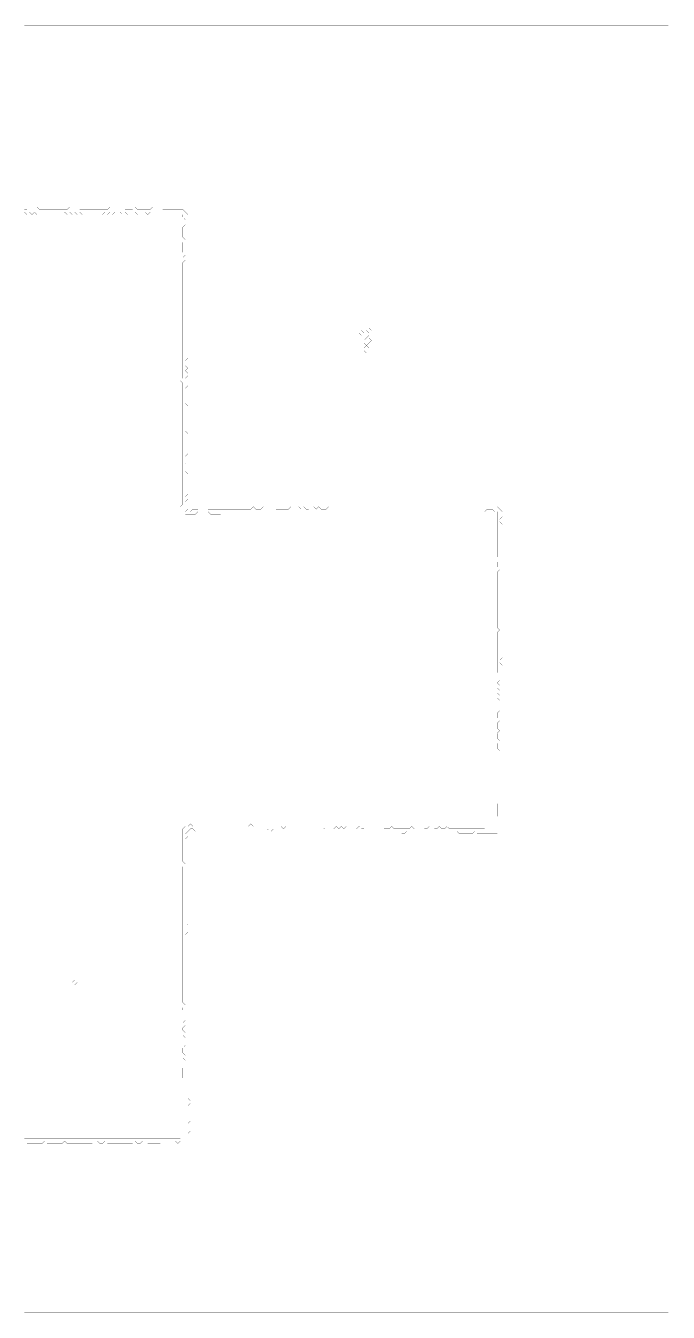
# Model space of a CAD drawing. Header units: metres. Extents: x 0 to 5066, y -5066 to 0.
# Drawn here: x 2533 to 5066, y -5066 to 0 of the extents above; entities that cross this region are included whole.
import ezdxf

# ---------------------------------------------------------------- set-up
doc = ezdxf.new("R2010")
doc.units = ezdxf.units.M
doc.layers.add('conductor', color=1, linetype='Continuous')
doc.layers.add('substrate', color=5, linetype='Continuous')

msp = doc.modelspace()

# ---------------------------------------------------------------- linework, layer by layer
at = {"layer": 'conductor', "const_width": 0.5}
msp.add_lwpolyline([(2528.1, -4382), (2538, -4382), (2547.9, -4382), (2557.8, -4382), (2567.7, -4382), (2577.7, -4382), (2587.6, -4382), (2597.5, -4382), (2607.4, -4382), (2617.3, -4382), (2627.2, -4382), (2637.1, -4382), (2647.1, -4382), (2657, -4382), (2666.9, -4382), (2676.8, -4382), (2686.7, -4382), (2696.6, -4382), (2706.5, -4382), (2716.5, -4382), (2726.4, -4382), (2736.3, -4382), (2746.2, -4382), (2756.1, -4382), (2766, -4382), (2775.9, -4382), (2785.9, -4382), (2795.8, -4382), (2805.7, -4382), (2815.6, -4382), (2825.5, -4382), (2835.4, -4382), (2845.3, -4382), (2855.2, -4382), (2865.2, -4382), (2875.1, -4382), (2885, -4382), (2894.9, -4382), (2904.8, -4382), (2914.7, -4382), (2924.6, -4382), (2934.6, -4382), (2944.5, -4382), (2954.4, -4382), (2964.3, -4382), (2974.2, -4382), (2984.1, -4382), (2994, -4382), (3004, -4382), (3013.9, -4382), (3023.8, -4382), (3033.7, -4382), (3043.6, -4382), (3053.5, -4382), (3063.4, -4382), (3073.4, -4382), (3083.3, -4382), (3093.2, -4382), (3103.1, -4382), (3113, -4382), (3122.9, -4382), (3132.8, -4382), (3142.8, -4382), (3152.7, -4372.1), (3162.6, -4362.2), (3162.6, -4352.3), (3162.6, -4342.4), (3162.6, -4332.4), (3162.6, -4322.5), (3162.6, -4312.6), (3162.6, -4302.7), (3162.6, -4292.8), (3162.6, -4282.9), (3162.6, -4273), (3162.6, -4263), (3162.6, -4253.1), (3162.6, -4243.2), (3162.6, -4233.3), (3162.6, -4223.4), (3162.6, -4213.5), (3162.6, -4203.6), (3162.6, -4193.6), (3162.6, -4183.7), (3162.6, -4173.8), (3162.6, -4163.9), (3162.6, -4154), (3152.7, -4144.1), (3152.7, -4134.2), (3152.7, -4124.2), (3152.7, -4114.3), (3152.7, -4104.4), (3162.6, -4094.5), (3162.6, -4084.6), (3162.6, -4074.7), (3152.7, -4064.8), (3162.6, -4054.9), (3152.7, -4044.9), (3152.7, -4035), (3152.7, -4025.1), (3162.6, -4015.2), (3162.6, -4005.3), (3162.6, -3995.4), (3162.6, -3985.5), (3152.7, -3975.5), (3162.6, -3965.6), (3152.7, -3955.7), (3152.7, -3945.8), (3162.6, -3935.9), (3152.7, -3926), (3162.6, -3916.1), (3152.7, -3906.1), (3162.6, -3896.2), (3162.6, -3886.3), (3152.7, -3876.4), (3152.7, -3866.5), (3162.6, -3856.6), (3152.7, -3846.7), (3152.7, -3836.7), (3152.7, -3826.8), (3152.7, -3816.9), (3152.7, -3807), (3152.7, -3797.1), (3152.7, -3787.2), (3152.7, -3777.3), (3152.7, -3767.3), (3152.7, -3757.4), (3152.7, -3747.5), (3152.7, -3737.6), (3152.7, -3727.7), (3152.7, -3717.8), (3152.7, -3707.9), (3152.7, -3697.9), (3152.7, -3688), (3152.7, -3678.1), (3152.7, -3668.2), (3152.7, -3658.3), (3152.7, -3648.4), (3152.7, -3638.5), (3152.7, -3628.5), (3152.7, -3618.6), (3152.7, -3608.7), (3152.7, -3598.8), (3152.7, -3588.9), (3152.7, -3579), (3152.7, -3569.1), (3152.7, -3559.1), (3152.7, -3549.2), (3152.7, -3539.3), (3152.7, -3529.4), (3152.7, -3519.5), (3152.7, -3509.6), (3152.7, -3499.7), (3152.7, -3489.8), (3152.7, -3479.8), (3152.7, -3469.9), (3152.7, -3460), (3152.7, -3450.1), (3152.7, -3440.2), (3152.7, -3430.3), (3152.7, -3420.4), (3152.7, -3410.4), (3152.7, -3400.5), (3152.7, -3390.6), (3152.7, -3380.7), (3152.7, -3370.8), (3152.7, -3360.9), (3152.7, -3351), (3152.7, -3341), (3152.7, -3331.1), (3152.7, -3321.2), (3152.7, -3311.3), (3162.6, -3301.4), (3152.7, -3291.5), (3152.7, -3281.6), (3152.7, -3271.6), (3152.7, -3261.7), (3152.7, -3251.8), (3152.7, -3241.9), (3152.7, -3232), (3152.7, -3222.1), (3152.7, -3212.2), (3152.7, -3202.2), (3152.7, -3192.3), (3152.7, -3182.4), (3152.7, -3172.5), (3152.7, -3162.6), (3162.6, -3152.7), (3172.5, -3152.7), (3182.4, -3142.8), (3192.3, -3152.7), (3202.2, -3152.7), (3212.2, -3152.7), (3222.1, -3152.7), (3232, -3152.7), (3241.9, -3152.7), (3251.8, -3152.7), (3261.7, -3152.7), (3271.6, -3152.7), (3281.6, -3152.7), (3291.5, -3152.7), (3301.4, -3152.7), (3311.3, -3152.7), (3321.2, -3152.7), (3331.1, -3152.7), (3341, -3152.7), (3351, -3152.7), (3360.9, -3152.7), (3370.8, -3152.7), (3380.7, -3152.7), (3390.6, -3152.7), (3400.5, -3152.7), (3410.4, -3152.7), (3420.4, -3142.8), (3430.3, -3152.7), (3440.2, -3152.7), (3450.1, -3152.7), (3460, -3152.7), (3469.9, -3152.7), (3479.8, -3152.7), (3489.8, -3142.8), (3499.7, -3152.7), (3509.6, -3152.7), (3519.5, -3152.7), (3529.4, -3152.7), (3539.3, -3152.7), (3549.2, -3162.6), (3559.1, -3152.7), (3569.1, -3152.7), (3579, -3152.7), (3588.9, -3152.7), (3598.8, -3152.7), (3608.7, -3152.7), (3618.6, -3152.7), (3628.5, -3152.7), (3638.5, -3152.7), (3648.4, -3152.7), (3658.3, -3152.7), (3668.2, -3152.7), (3678.1, -3152.7), (3688, -3152.7), (3697.9, -3152.7), (3707.9, -3162.6), (3717.8, -3152.7), (3727.7, -3152.7), (3737.6, -3152.7), (3747.5, -3162.6), (3757.4, -3152.7), (3767.3, -3162.6), (3777.3, -3152.7), (3787.2, -3162.6), (3797.1, -3152.7), (3807, -3152.7), (3816.9, -3152.7), (3826.8, -3152.7), (3836.7, -3162.6), (3846.7, -3152.7), (3856.6, -3162.6), (3866.5, -3162.6), (3876.4, -3152.7), (3886.3, -3162.6), (3896.2, -3152.7), (3906.1, -3162.6), (3916.1, -3152.7), (3926, -3162.6), (3935.9, -3152.7), (3945.8, -3162.6), (3955.7, -3162.6), (3965.6, -3162.6), (3975.5, -3152.7), (3985.5, -3162.6), (3995.4, -3162.6), (4005.3, -3162.6), (4015.2, -3162.6), (4025.1, -3162.6), (4035, -3162.6), (4044.9, -3162.6), (4054.9, -3152.7), (4064.8, -3162.6), (4074.7, -3152.7), (4084.6, -3152.7), (4094.5, -3152.7), (4104.4, -3162.6), (4114.3, -3162.6), (4124.2, -3152.7), (4134.2, -3152.7), (4144.1, -3162.6), (4154, -3162.6), (4163.9, -3152.7), (4173.8, -3162.6), (4183.7, -3162.6), (4193.6, -3152.7), (4203.6, -3162.6), (4213.5, -3162.6), (4223.4, -3162.6), (4233.3, -3162.6), (4243.2, -3162.6), (4253.1, -3162.6), (4263, -3162.6), (4273, -3162.6), (4282.9, -3162.6), (4292.8, -3162.6), (4302.7, -3162.6), (4312.6, -3162.6), (4322.5, -3162.6), (4332.4, -3162.6), (4342.4, -3162.6), (4352.3, -3172.5), (4362.2, -3162.6), (4372.1, -3172.5), (4382, -3162.6), (4382, -3152.7), (4382, -3142.8), (4382, -3132.8), (4382, -3122.9), (4391.9, -3113), (4391.9, -3103.1), (4391.9, -3093.2), (4391.9, -3083.3), (4391.9, -3073.4), (4391.9, -3063.4), (4401.8, -3053.5), (4401.8, -3043.6), (4401.8, -3033.7), (4401.8, -3023.8), (4401.8, -3013.9), (4401.8, -3004), (4401.8, -2994), (4401.8, -2984.1), (4401.8, -2974.2), (4401.8, -2964.3), (4401.8, -2954.4), (4401.8, -2944.5), (4401.8, -2934.6), (4401.8, -2924.6), (4401.8, -2914.7), (4401.8, -2904.8), (4401.8, -2894.9), (4401.8, -2885), (4401.8, -2875.1), (4401.8, -2865.2), (4401.8, -2855.2), (4391.9, -2845.3), (4391.9, -2835.4), (4391.9, -2825.5), (4401.8, -2815.6), (4391.9, -2805.7), (4391.9, -2795.8), (4391.9, -2785.9), (4401.8, -2775.9), (4391.9, -2766), (4391.9, -2756.1), (4391.9, -2746.2), (4401.8, -2736.3), (4391.9, -2726.4), (4391.9, -2716.5), (4391.9, -2706.5), (4401.8, -2696.6), (4391.9, -2686.7), (4401.8, -2676.8), (4391.9, -2666.9), (4401.8, -2657), (4391.9, -2647.1), (4401.8, -2637.1), (4391.9, -2627.2), (4401.8, -2617.3), (4391.9, -2607.4), (4401.8, -2597.5), (4391.9, -2587.6), (4401.8, -2577.7), (4401.8, -2567.7), (4401.8, -2557.8), (4391.9, -2547.9), (4391.9, -2538), (4391.9, -2528.1), (4391.9, -2518.2), (4391.9, -2508.3), (4391.9, -2498.3), (4391.9, -2488.4), (4391.9, -2478.5), (4391.9, -2468.6), (4391.9, -2458.7), (4391.9, -2448.8), (4391.9, -2438.9), (4391.9, -2428.9), (4391.9, -2419), (4391.9, -2409.1), (4391.9, -2399.2), (4391.9, -2389.3), (4401.8, -2379.4), (4391.9, -2369.5), (4391.9, -2359.5), (4391.9, -2349.6), (4391.9, -2339.7), (4391.9, -2329.8), (4391.9, -2319.9), (4391.9, -2310), (4391.9, -2300.1), (4391.9, -2290.1), (4391.9, -2280.2), (4391.9, -2270.3), (4391.9, -2260.4), (4391.9, -2250.5), (4391.9, -2240.6), (4391.9, -2230.7), (4391.9, -2220.8), (4391.9, -2210.8), (4391.9, -2200.9), (4391.9, -2191), (4391.9, -2181.1), (4391.9, -2171.2), (4391.9, -2161.3), (4391.9, -2151.4), (4401.8, -2141.4), (4391.9, -2131.5), (4391.9, -2121.6), (4391.9, -2111.7), (4401.8, -2101.8), (4391.9, -2091.9), (4391.9, -2082), (4391.9, -2072), (4391.9, -2062.1), (4391.9, -2052.2), (4391.9, -2042.3), (4391.9, -2032.4), (4391.9, -2022.5), (4391.9, -2012.6), (4391.9, -2002.6), (4391.9, -1992.7), (4391.9, -1982.8), (4391.9, -1972.9), (4391.9, -1963), (4391.9, -1953.1), (4391.9, -1943.2), (4391.9, -1933.2), (4391.9, -1923.3), (4391.9, -1913.4), (4382, -1913.4), (4372.1, -1903.5), (4362.2, -1903.5), (4352.3, -1903.5), (4342.4, -1913.4), (4332.4, -1913.4), (4322.5, -1913.4), (4312.6, -1913.4), (4302.7, -1913.4), (4292.8, -1913.4), (4282.9, -1913.4), (4273, -1913.4), (4263, -1913.4), (4253.1, -1913.4), (4243.2, -1913.4), (4233.3, -1913.4), (4223.4, -1913.4), (4213.5, -1913.4), (4203.6, -1913.4), (4193.6, -1913.4), (4183.7, -1913.4), (4173.8, -1913.4), (4163.9, -1913.4), (4154, -1913.4), (4144.1, -1913.4), (4134.2, -1913.4), (4124.2, -1913.4), (4114.3, -1913.4), (4104.4, -1913.4), (4094.5, -1913.4), (4084.6, -1913.4), (4074.7, -1913.4), (4064.8, -1913.4), (4054.9, -1913.4), (4044.9, -1913.4), (4035, -1913.4), (4025.1, -1913.4), (4015.2, -1913.4), (4005.3, -1913.4), (3995.4, -1913.4), (3985.5, -1913.4), (3975.5, -1913.4), (3965.6, -1913.4), (3955.7, -1913.4), (3945.8, -1913.4), (3935.9, -1913.4), (3926, -1913.4), (3916.1, -1913.4), (3906.1, -1913.4), (3896.2, -1913.4), (3886.3, -1913.4), (3876.4, -1913.4), (3866.5, -1913.4), (3856.6, -1913.4), (3846.7, -1913.4), (3836.7, -1913.4), (3826.8, -1913.4), (3816.9, -1913.4), (3807, -1913.4), (3797.1, -1913.4), (3787.2, -1913.4), (3777.3, -1913.4), (3767.3, -1913.4), (3757.4, -1913.4), (3747.5, -1913.4), (3737.6, -1913.4), (3727.7, -1913.4), (3717.8, -1913.4), (3707.9, -1913.4), (3697.9, -1913.4), (3688, -1913.4), (3678.1, -1913.4), (3668.2, -1913.4), (3658.3, -1913.4), (3648.4, -1913.4), (3638.5, -1913.4), (3628.5, -1913.4), (3618.6, -1913.4), (3608.7, -1913.4), (3598.8, -1913.4), (3588.9, -1913.4), (3579, -1913.4), (3569.1, -1913.4), (3559.1, -1913.4), (3549.2, -1913.4), (3539.3, -1913.4), (3529.4, -1913.4), (3519.5, -1913.4), (3509.6, -1913.4), (3499.7, -1913.4), (3489.8, -1913.4), (3479.8, -1913.4), (3469.9, -1913.4), (3460, -1913.4), (3450.1, -1913.4), (3440.2, -1913.4), (3430.3, -1913.4), (3420.4, -1913.4), (3410.4, -1913.4), (3400.5, -1913.4), (3390.6, -1913.4), (3380.7, -1923.3), (3370.8, -1913.4), (3360.9, -1923.3), (3351, -1913.4), (3341, -1923.3), (3331.1, -1913.4), (3321.2, -1923.3), (3311.3, -1913.4), (3301.4, -1923.3), (3291.5, -1923.3), (3281.6, -1923.3), (3271.6, -1923.3), (3261.7, -1923.3), (3251.8, -1913.4), (3241.9, -1913.4), (3232, -1913.4), (3222.1, -1913.4), (3212.2, -1913.4), (3202.2, -1923.3), (3192.3, -1923.3), (3182.4, -1923.3), (3172.5, -1923.3), (3162.6, -1923.3), (3152.7, -1913.4), (3142.8, -1903.5), (3142.8, -1893.6), (3152.7, -1883.7), (3152.7, -1873.8), (3152.7, -1863.8), (3152.7, -1853.9), (3152.7, -1844), (3152.7, -1834.1), (3152.7, -1824.2), (3152.7, -1814.3), (3152.7, -1804.4), (3152.7, -1794.4), (3152.7, -1784.5), (3152.7, -1774.6), (3152.7, -1764.7), (3152.7, -1754.8), (3152.7, -1744.9), (3152.7, -1735), (3152.7, -1725), (3152.7, -1715.1), (3152.7, -1705.2), (3152.7, -1695.3), (3152.7, -1685.4), (3152.7, -1675.5), (3152.7, -1665.6), (3152.7, -1655.6), (3152.7, -1645.7), (3152.7, -1635.8), (3152.7, -1625.9), (3152.7, -1616), (3152.7, -1606.1), (3152.7, -1596.2), (3152.7, -1586.2), (3152.7, -1576.3), (3152.7, -1566.4), (3152.7, -1556.5), (3152.7, -1546.6), (3152.7, -1536.7), (3152.7, -1526.8), (3152.7, -1516.9), (3152.7, -1506.9), (3152.7, -1497), (3152.7, -1487.1), (3152.7, -1477.2), (3152.7, -1467.3), (3152.7, -1457.4), (3152.7, -1447.5), (3152.7, -1437.5), (3152.7, -1427.6), (3152.7, -1417.7), (3152.7, -1407.8), (3142.8, -1397.9), (3152.7, -1388), (3152.7, -1378.1), (3152.7, -1368.1), (3152.7, -1358.2), (3152.7, -1348.3), (3152.7, -1338.4), (3152.7, -1328.5), (3152.7, -1318.6), (3152.7, -1308.7), (3152.7, -1298.7), (3152.7, -1288.8), (3152.7, -1278.9), (3152.7, -1269), (3152.7, -1259.1), (3152.7, -1249.2), (3152.7, -1239.3), (3152.7, -1229.3), (3152.7, -1219.4), (3152.7, -1209.5), (3152.7, -1199.6), (3152.7, -1189.7), (3152.7, -1179.8), (3152.7, -1169.9), (3152.7, -1159.9), (3152.7, -1150), (3152.7, -1140.1), (3152.7, -1130.2), (3152.7, -1120.3), (3152.7, -1110.4), (3152.7, -1100.5), (3152.7, -1090.5), (3152.7, -1080.6), (3152.7, -1070.7), (3152.7, -1060.8), (3152.7, -1050.9), (3152.7, -1041), (3152.7, -1031.1), (3152.7, -1021.1), (3152.7, -1011.2), (3152.7, -1001.3), (3152.7, -991.4), (3152.7, -981.5), (3152.7, -971.6), (3152.7, -961.7), (3152.7, -951.8), (3152.7, -941.8), (3152.7, -931.9), (3162.6, -922), (3152.7, -912.1), (3162.6, -902.2), (3152.7, -892.3), (3152.7, -882.4), (3152.7, -872.4), (3152.7, -862.5), (3152.7, -852.6), (3162.6, -842.7), (3152.7, -832.8), (3152.7, -822.9), (3152.7, -813), (3152.7, -803), (3152.7, -793.1), (3162.6, -783.2), (3162.6, -773.3), (3162.6, -763.4), (3152.7, -753.5), (3152.7, -743.6), (3142.8, -743.6), (3132.8, -743.6), (3122.9, -743.6), (3113, -743.6), (3103.1, -743.6), (3093.2, -743.6), (3083.3, -733.6), (3073.4, -733.6), (3063.4, -733.6), (3053.5, -733.6), (3043.6, -733.6), (3033.7, -733.6), (3023.8, -733.6), (3013.9, -743.6), (3004, -733.6), (2994, -743.6), (2984.1, -743.6), (2974.2, -743.6), (2964.3, -733.6), (2954.4, -743.6), (2944.5, -743.6), (2934.6, -743.6), (2924.6, -733.6), (2914.7, -743.6), (2904.8, -733.6), (2894.9, -733.6), (2885, -733.6), (2875.1, -743.6), (2865.2, -733.6), (2855.2, -743.6), (2845.3, -733.6), (2835.4, -743.6), (2825.5, -743.6), (2815.6, -743.6), (2805.7, -743.6), (2795.8, -743.6), (2785.9, -743.6), (2775.9, -743.6), (2766, -743.6), (2756.1, -743.6), (2746.2, -733.6), (2736.3, -743.6), (2726.4, -733.6), (2716.5, -743.6), (2706.5, -733.6), (2696.6, -743.6), (2686.7, -733.6), (2676.8, -743.6), (2666.9, -743.6), (2657, -743.6), (2647.1, -743.6), (2637.1, -743.6), (2627.2, -743.6), (2617.3, -743.6), (2607.4, -743.6), (2597.5, -743.6), (2587.6, -743.6), (2577.7, -743.6), (2567.7, -733.6), (2557.8, -743.6), (2547.9, -733.6), (2538, -743.6), (2528.1, -733.6)], dxfattribs=at)
for points in [[(2716.5, -3767.3), (2726.4, -3757.4), (2736.3, -3767.3), (2726.4, -3777.3)], [(2756.1, -4005.3), (2766, -3995.4), (2775.9, -3995.4), (2785.9, -3995.4), (2795.8, -4005.3), (2785.9, -4015.2), (2775.9, -4015.2), (2766, -4015.2)]]:
    msp.add_lwpolyline(points, close=True, dxfattribs=at)
at = {"layer": 'substrate', "const_width": 0.5}
for points in [[(2528.1, -5066.1), (2538, -5066.1), (2547.9, -5066.1), (2557.8, -5066.1), (2567.7, -5066.1), (2577.7, -5066.1), (2587.6, -5066.1), (2597.5, -5066.1), (2607.4, -5066.1), (2617.3, -5066.1), (2627.2, -5066.1), (2637.1, -5066.1), (2647.1, -5066.1), (2657, -5066.1), (2666.9, -5066.1), (2676.8, -5066.1), (2686.7, -5066.1), (2696.6, -5066.1), (2706.5, -5066.1), (2716.5, -5066.1), (2726.4, -5066.1), (2736.3, -5066.1), (2746.2, -5066.1), (2756.1, -5066.1), (2766, -5066.1), (2775.9, -5066.1), (2785.9, -5066.1), (2795.8, -5066.1), (2805.7, -5066.1), (2815.6, -5066.1), (2825.5, -5066.1), (2835.4, -5066.1), (2845.3, -5066.1), (2855.2, -5066.1), (2865.2, -5066.1), (2875.1, -5066.1), (2885, -5066.1), (2894.9, -5066.1), (2904.8, -5066.1), (2914.7, -5066.1), (2924.6, -5066.1), (2934.6, -5066.1), (2944.5, -5066.1), (2954.4, -5066.1), (2964.3, -5066.1), (2974.2, -5066.1), (2984.1, -5066.1), (2994, -5066.1), (3004, -5066.1), (3013.9, -5066.1), (3023.8, -5066.1), (3033.7, -5066.1), (3043.6, -5066.1), (3053.5, -5066.1), (3063.4, -5066.1), (3073.4, -5066.1), (3083.3, -5066.1), (3093.2, -5066.1), (3103.1, -5066.1), (3113, -5066.1), (3122.9, -5066.1), (3132.8, -5066.1), (3142.8, -5066.1), (3152.7, -5066.1), (3162.6, -5066.1), (3172.5, -5066.1), (3182.4, -5066.1), (3192.3, -5066.1), (3202.2, -5066.1), (3212.2, -5066.1), (3222.1, -5066.1), (3232, -5066.1), (3241.9, -5066.1), (3251.8, -5066.1), (3261.7, -5066.1), (3271.6, -5066.1), (3281.6, -5066.1), (3291.5, -5066.1), (3301.4, -5066.1), (3311.3, -5066.1), (3321.2, -5066.1), (3331.1, -5066.1), (3341, -5066.1), (3351, -5066.1), (3360.9, -5066.1), (3370.8, -5066.1), (3380.7, -5066.1), (3390.6, -5066.1), (3400.5, -5066.1), (3410.4, -5066.1), (3420.4, -5066.1), (3430.3, -5066.1), (3440.2, -5066.1), (3450.1, -5066.1), (3460, -5066.1), (3469.9, -5066.1), (3479.8, -5066.1), (3489.8, -5066.1), (3499.7, -5066.1), (3509.6, -5066.1), (3519.5, -5066.1), (3529.4, -5066.1), (3539.3, -5066.1), (3549.2, -5066.1), (3559.1, -5066.1), (3569.1, -5066.1), (3579, -5066.1), (3588.9, -5066.1), (3598.8, -5066.1), (3608.7, -5066.1), (3618.6, -5066.1), (3628.5, -5066.1), (3638.5, -5066.1), (3648.4, -5066.1), (3658.3, -5066.1), (3668.2, -5066.1), (3678.1, -5066.1), (3688, -5066.1), (3697.9, -5066.1), (3707.9, -5066.1), (3717.8, -5066.1), (3727.7, -5066.1), (3737.6, -5066.1), (3747.5, -5066.1), (3757.4, -5066.1), (3767.3, -5066.1), (3777.3, -5066.1), (3787.2, -5066.1), (3797.1, -5066.1), (3807, -5066.1), (3816.9, -5066.1), (3826.8, -5066.1), (3836.7, -5066.1), (3846.7, -5066.1), (3856.6, -5066.1), (3866.5, -5066.1), (3876.4, -5066.1), (3886.3, -5066.1), (3896.2, -5066.1), (3906.1, -5066.1), (3916.1, -5066.1), (3926, -5066.1), (3935.9, -5066.1), (3945.8, -5066.1), (3955.7, -5066.1), (3965.6, -5066.1), (3975.5, -5066.1), (3985.5, -5066.1), (3995.4, -5066.1), (4005.3, -5066.1), (4015.2, -5066.1), (4025.1, -5066.1), (4035, -5066.1), (4044.9, -5066.1), (4054.9, -5066.1), (4064.8, -5066.1), (4074.7, -5066.1), (4084.6, -5066.1), (4094.5, -5066.1), (4104.4, -5066.1), (4114.3, -5066.1), (4124.2, -5066.1), (4134.2, -5066.1), (4144.1, -5066.1), (4154, -5066.1), (4163.9, -5066.1), (4173.8, -5066.1), (4183.7, -5066.1), (4193.6, -5066.1), (4203.6, -5066.1), (4213.5, -5066.1), (4223.4, -5066.1), (4233.3, -5066.1), (4243.2, -5066.1), (4253.1, -5066.1), (4263, -5066.1), (4273, -5066.1), (4282.9, -5066.1), (4292.8, -5066.1), (4302.7, -5066.1), (4312.6, -5066.1), (4322.5, -5066.1), (4332.4, -5066.1), (4342.4, -5066.1), (4352.3, -5066.1), (4362.2, -5066.1), (4372.1, -5066.1), (4382, -5066.1), (4391.9, -5066.1), (4401.8, -5066.1), (4411.8, -5066.1), (4421.7, -5066.1), (4431.6, -5066.1), (4441.5, -5066.1), (4451.4, -5066.1), (4461.3, -5066.1), (4471.2, -5066.1), (4481.2, -5066.1), (4491.1, -5066.1), (4501, -5066.1), (4510.9, -5066.1), (4520.8, -5066.1), (4530.7, -5066.1), (4540.6, -5066.1), (4550.6, -5066.1), (4560.5, -5066.1), (4570.4, -5066.1), (4580.3, -5066.1), (4590.2, -5066.1), (4600.1, -5066.1), (4610, -5066.1), (4620, -5066.1), (4629.9, -5066.1), (4639.8, -5066.1), (4649.7, -5066.1), (4659.6, -5066.1), (4669.5, -5066.1), (4679.4, -5066.1), (4689.4, -5066.1), (4699.3, -5066.1), (4709.2, -5066.1), (4719.1, -5066.1), (4729, -5066.1), (4738.9, -5066.1), (4748.8, -5066.1), (4758.8, -5066.1), (4768.7, -5066.1), (4778.6, -5066.1), (4788.5, -5066.1), (4798.4, -5066.1), (4808.3, -5066.1), (4818.2, -5066.1), (4828.1, -5066.1), (4838.1, -5066.1), (4848, -5066.1), (4857.9, -5066.1), (4867.8, -5066.1), (4877.7, -5066.1), (4887.6, -5066.1), (4897.5, -5066.1), (4907.5, -5066.1), (4917.4, -5066.1), (4927.3, -5066.1), (4937.2, -5066.1), (4947.1, -5066.1), (4957, -5066.1), (4966.9, -5066.1), (4976.9, -5066.1), (4986.8, -5066.1), (4996.7, -5066.1), (5006.6, -5066.1), (5016.5, -5066.1), (5026.4, -5066.1), (5036.3, -5066.1), (5046.3, -5066.1), (5056.2, -5066.1), (5066.1, -5066.1), (5066.1, -5056.2), (5066.1, -5046.3), (5066.1, -5036.3), (5066.1, -5026.4), (5066.1, -5016.5), (5066.1, -5006.6), (5066.1, -4996.7), (5066.1, -4986.8), (5066.1, -4976.9), (5066.1, -4966.9), (5066.1, -4957), (5066.1, -4947.1), (5066.1, -4937.2), (5066.1, -4927.3), (5066.1, -4917.4), (5066.1, -4907.5), (5066.1, -4897.5), (5066.1, -4887.6), (5066.1, -4877.7), (5066.1, -4867.8), (5066.1, -4857.9), (5066.1, -4848), (5066.1, -4838.1), (5066.1, -4828.1), (5066.1, -4818.2), (5066.1, -4808.3), (5066.1, -4798.4), (5066.1, -4788.5), (5066.1, -4778.6), (5066.1, -4768.7), (5066.1, -4758.8), (5066.1, -4748.8), (5066.1, -4738.9), (5066.1, -4729), (5066.1, -4719.1), (5066.1, -4709.2), (5066.1, -4699.3), (5066.1, -4689.4), (5066.1, -4679.4), (5066.1, -4669.5), (5066.1, -4659.6), (5066.1, -4649.7), (5066.1, -4639.8), (5066.1, -4629.9), (5066.1, -4620), (5066.1, -4610), (5066.1, -4600.1), (5066.1, -4590.2), (5066.1, -4580.3), (5066.1, -4570.4), (5066.1, -4560.5), (5066.1, -4550.6), (5066.1, -4540.6), (5066.1, -4530.7), (5066.1, -4520.8), (5066.1, -4510.9), (5066.1, -4501), (5066.1, -4491.1), (5066.1, -4481.2), (5066.1, -4471.2), (5066.1, -4461.3), (5066.1, -4451.4), (5066.1, -4441.5), (5066.1, -4431.6), (5066.1, -4421.7), (5066.1, -4411.8), (5066.1, -4401.8), (5066.1, -4391.9), (5066.1, -4382), (5066.1, -4372.1), (5066.1, -4362.2), (5066.1, -4352.3), (5066.1, -4342.4), (5066.1, -4332.4), (5066.1, -4322.5), (5066.1, -4312.6), (5066.1, -4302.7), (5066.1, -4292.8), (5066.1, -4282.9), (5066.1, -4273), (5066.1, -4263), (5066.1, -4253.1), (5066.1, -4243.2), (5066.1, -4233.3), (5066.1, -4223.4), (5066.1, -4213.5), (5066.1, -4203.6), (5066.1, -4193.6), (5066.1, -4183.7), (5066.1, -4173.8), (5066.1, -4163.9), (5066.1, -4154), (5066.1, -4144.1), (5066.1, -4134.2), (5066.1, -4124.2), (5066.1, -4114.3), (5066.1, -4104.4), (5066.1, -4094.5), (5066.1, -4084.6), (5066.1, -4074.7), (5066.1, -4064.8), (5066.1, -4054.9), (5066.1, -4044.9), (5066.1, -4035), (5066.1, -4025.1), (5066.1, -4015.2), (5066.1, -4005.3), (5066.1, -3995.4), (5066.1, -3985.5), (5066.1, -3975.5), (5066.1, -3965.6), (5066.1, -3955.7), (5066.1, -3945.8), (5066.1, -3935.9), (5066.1, -3926), (5066.1, -3916.1), (5066.1, -3906.1), (5066.1, -3896.2), (5066.1, -3886.3), (5066.1, -3876.4), (5066.1, -3866.5), (5066.1, -3856.6), (5066.1, -3846.7), (5066.1, -3836.7), (5066.1, -3826.8), (5066.1, -3816.9), (5066.1, -3807), (5066.1, -3797.1), (5066.1, -3787.2), (5066.1, -3777.3), (5066.1, -3767.3), (5066.1, -3757.4), (5066.1, -3747.5), (5066.1, -3737.6), (5066.1, -3727.7), (5066.1, -3717.8), (5066.1, -3707.9), (5066.1, -3697.9), (5066.1, -3688), (5066.1, -3678.1), (5066.1, -3668.2), (5066.1, -3658.3), (5066.1, -3648.4), (5066.1, -3638.5), (5066.1, -3628.5), (5066.1, -3618.6), (5066.1, -3608.7), (5066.1, -3598.8), (5066.1, -3588.9), (5066.1, -3579), (5066.1, -3569.1), (5066.1, -3559.1), (5066.1, -3549.2), (5066.1, -3539.3), (5066.1, -3529.4), (5066.1, -3519.5), (5066.1, -3509.6), (5066.1, -3499.7), (5066.1, -3489.8), (5066.1, -3479.8), (5066.1, -3469.9), (5066.1, -3460), (5066.1, -3450.1), (5066.1, -3440.2), (5066.1, -3430.3), (5066.1, -3420.4), (5066.1, -3410.4), (5066.1, -3400.5), (5066.1, -3390.6), (5066.1, -3380.7), (5066.1, -3370.8), (5066.1, -3360.9), (5066.1, -3351), (5066.1, -3341), (5066.1, -3331.1), (5066.1, -3321.2), (5066.1, -3311.3), (5066.1, -3301.4), (5066.1, -3291.5), (5066.1, -3281.6), (5066.1, -3271.6), (5066.1, -3261.7), (5066.1, -3251.8), (5066.1, -3241.9), (5066.1, -3232), (5066.1, -3222.1), (5066.1, -3212.2), (5066.1, -3202.2), (5066.1, -3192.3), (5066.1, -3182.4), (5066.1, -3172.5), (5066.1, -3162.6), (5066.1, -3152.7), (5066.1, -3142.8), (5066.1, -3132.8), (5066.1, -3122.9), (5066.1, -3113), (5066.1, -3103.1), (5066.1, -3093.2), (5066.1, -3083.3), (5066.1, -3073.4), (5066.1, -3063.4), (5066.1, -3053.5), (5066.1, -3043.6), (5066.1, -3033.7), (5066.1, -3023.8), (5066.1, -3013.9), (5066.1, -3004), (5066.1, -2994), (5066.1, -2984.1), (5066.1, -2974.2), (5066.1, -2964.3), (5066.1, -2954.4), (5066.1, -2944.5), (5066.1, -2934.6), (5066.1, -2924.6), (5066.1, -2914.7), (5066.1, -2904.8), (5066.1, -2894.9), (5066.1, -2885), (5066.1, -2875.1), (5066.1, -2865.2), (5066.1, -2855.2), (5066.1, -2845.3), (5066.1, -2835.4), (5066.1, -2825.5), (5066.1, -2815.6), (5066.1, -2805.7), (5066.1, -2795.8), (5066.1, -2785.9), (5066.1, -2775.9), (5066.1, -2766), (5066.1, -2756.1), (5066.1, -2746.2), (5066.1, -2736.3), (5066.1, -2726.4), (5066.1, -2716.5), (5066.1, -2706.5), (5066.1, -2696.6), (5066.1, -2686.7), (5066.1, -2676.8), (5066.1, -2666.9), (5066.1, -2657), (5066.1, -2647.1), (5066.1, -2637.1), (5066.1, -2627.2), (5066.1, -2617.3), (5066.1, -2607.4), (5066.1, -2597.5), (5066.1, -2587.6), (5066.1, -2577.7), (5066.1, -2567.7), (5066.1, -2557.8), (5066.1, -2547.9), (5066.1, -2538), (5066.1, -2528.1), (5066.1, -2518.2), (5066.1, -2508.3), (5066.1, -2498.3), (5066.1, -2488.4), (5066.1, -2478.5), (5066.1, -2468.6), (5066.1, -2458.7), (5066.1, -2448.8), (5066.1, -2438.9), (5066.1, -2428.9), (5066.1, -2419), (5066.1, -2409.1), (5066.1, -2399.2), (5066.1, -2389.3), (5066.1, -2379.4), (5066.1, -2369.5), (5066.1, -2359.5), (5066.1, -2349.6), (5066.1, -2339.7), (5066.1, -2329.8), (5066.1, -2319.9), (5066.1, -2310), (5066.1, -2300.1), (5066.1, -2290.1), (5066.1, -2280.2), (5066.1, -2270.3), (5066.1, -2260.4), (5066.1, -2250.5), (5066.1, -2240.6), (5066.1, -2230.7), (5066.1, -2220.8), (5066.1, -2210.8), (5066.1, -2200.9), (5066.1, -2191), (5066.1, -2181.1), (5066.1, -2171.2), (5066.1, -2161.3), (5066.1, -2151.4), (5066.1, -2141.4), (5066.1, -2131.5), (5066.1, -2121.6), (5066.1, -2111.7), (5066.1, -2101.8), (5066.1, -2091.9), (5066.1, -2082), (5066.1, -2072), (5066.1, -2062.1), (5066.1, -2052.2), (5066.1, -2042.3), (5066.1, -2032.4), (5066.1, -2022.5), (5066.1, -2012.6), (5066.1, -2002.6), (5066.1, -1992.7), (5066.1, -1982.8), (5066.1, -1972.9), (5066.1, -1963), (5066.1, -1953.1), (5066.1, -1943.2), (5066.1, -1933.2), (5066.1, -1923.3), (5066.1, -1913.4), (5066.1, -1903.5), (5066.1, -1893.6), (5066.1, -1883.7), (5066.1, -1873.8), (5066.1, -1863.8), (5066.1, -1853.9), (5066.1, -1844), (5066.1, -1834.1), (5066.1, -1824.2), (5066.1, -1814.3), (5066.1, -1804.4), (5066.1, -1794.4), (5066.1, -1784.5), (5066.1, -1774.6), (5066.1, -1764.7), (5066.1, -1754.8), (5066.1, -1744.9), (5066.1, -1735), (5066.1, -1725), (5066.1, -1715.1), (5066.1, -1705.2), (5066.1, -1695.3), (5066.1, -1685.4), (5066.1, -1675.5), (5066.1, -1665.6), (5066.1, -1655.6), (5066.1, -1645.7), (5066.1, -1635.8), (5066.1, -1625.9), (5066.1, -1616), (5066.1, -1606.1), (5066.1, -1596.2), (5066.1, -1586.2), (5066.1, -1576.3), (5066.1, -1566.4), (5066.1, -1556.5), (5066.1, -1546.6), (5066.1, -1536.7), (5066.1, -1526.8), (5066.1, -1516.9), (5066.1, -1506.9), (5066.1, -1497), (5066.1, -1487.1), (5066.1, -1477.2), (5066.1, -1467.3), (5066.1, -1457.4), (5066.1, -1447.5), (5066.1, -1437.5), (5066.1, -1427.6), (5066.1, -1417.7), (5066.1, -1407.8), (5066.1, -1397.9), (5066.1, -1388), (5066.1, -1378.1), (5066.1, -1368.1), (5066.1, -1358.2), (5066.1, -1348.3), (5066.1, -1338.4), (5066.1, -1328.5), (5066.1, -1318.6), (5066.1, -1308.7), (5066.1, -1298.7), (5066.1, -1288.8), (5066.1, -1278.9), (5066.1, -1269), (5066.1, -1259.1), (5066.1, -1249.2), (5066.1, -1239.3), (5066.1, -1229.3), (5066.1, -1219.4), (5066.1, -1209.5), (5066.1, -1199.6), (5066.1, -1189.7), (5066.1, -1179.8), (5066.1, -1169.9), (5066.1, -1159.9), (5066.1, -1150), (5066.1, -1140.1), (5066.1, -1130.2), (5066.1, -1120.3), (5066.1, -1110.4), (5066.1, -1100.5), (5066.1, -1090.5), (5066.1, -1080.6), (5066.1, -1070.7), (5066.1, -1060.8), (5066.1, -1050.9), (5066.1, -1041), (5066.1, -1031.1), (5066.1, -1021.1), (5066.1, -1011.2), (5066.1, -1001.3), (5066.1, -991.4), (5066.1, -981.5), (5066.1, -971.6), (5066.1, -961.7), (5066.1, -951.8), (5066.1, -941.8), (5066.1, -931.9), (5066.1, -922), (5066.1, -912.1), (5066.1, -902.2), (5066.1, -892.3), (5066.1, -882.4), (5066.1, -872.4), (5066.1, -862.5), (5066.1, -852.6), (5066.1, -842.7), (5066.1, -832.8), (5066.1, -822.9), (5066.1, -813), (5066.1, -803), (5066.1, -793.1), (5066.1, -783.2), (5066.1, -773.3), (5066.1, -763.4), (5066.1, -753.5), (5066.1, -743.6), (5066.1, -733.6), (5066.1, -723.7), (5066.1, -713.8), (5066.1, -703.9), (5066.1, -694), (5066.1, -684.1), (5066.1, -674.2), (5066.1, -664.2), (5066.1, -654.3), (5066.1, -644.4), (5066.1, -634.5), (5066.1, -624.6), (5066.1, -614.7), (5066.1, -604.8), (5066.1, -594.8), (5066.1, -584.9), (5066.1, -575), (5066.1, -565.1), (5066.1, -555.2), (5066.1, -545.3), (5066.1, -535.4), (5066.1, -525.4), (5066.1, -515.5), (5066.1, -505.6), (5066.1, -495.7), (5066.1, -485.8), (5066.1, -475.9), (5066.1, -466), (5066.1, -456), (5066.1, -446.1), (5066.1, -436.2), (5066.1, -426.3), (5066.1, -416.4), (5066.1, -406.5), (5066.1, -396.6), (5066.1, -386.6), (5066.1, -376.7), (5066.1, -366.8), (5066.1, -356.9), (5066.1, -347), (5066.1, -337.1), (5066.1, -327.2), (5066.1, -317.2), (5066.1, -307.3), (5066.1, -297.4), (5066.1, -287.5), (5066.1, -277.6), (5066.1, -267.7), (5066.1, -257.8), (5066.1, -247.9), (5066.1, -237.9), (5066.1, -228), (5066.1, -218.1), (5066.1, -208.2), (5066.1, -198.3), (5066.1, -188.4), (5066.1, -178.5), (5066.1, -168.5), (5066.1, -158.6), (5066.1, -148.7), (5066.1, -138.8), (5066.1, -128.9), (5066.1, -119), (5066.1, -109.1), (5066.1, -99.1), (5066.1, -89.2), (5066.1, -79.3), (5066.1, -69.4), (5066.1, -59.5), (5066.1, -49.6), (5066.1, -39.7), (5066.1, -29.7), (5066.1, -19.8), (5066.1, -9.9), (5066.1, 0), (5056.2, 0), (5046.3, 0), (5036.3, 0), (5026.4, 0), (5016.5, 0), (5006.6, 0), (4996.7, 0), (4986.8, 0), (4976.9, 0), (4966.9, 0), (4957, 0), (4947.1, 0), (4937.2, 0), (4927.3, 0), (4917.4, 0), (4907.5, 0), (4897.5, 0), (4887.6, 0), (4877.7, 0), (4867.8, 0), (4857.9, 0), (4848, 0), (4838.1, 0), (4828.1, 0), (4818.2, 0), (4808.3, 0), (4798.4, 0), (4788.5, 0), (4778.6, 0), (4768.7, 0), (4758.8, 0), (4748.8, 0), (4738.9, 0), (4729, 0), (4719.1, 0), (4709.2, 0), (4699.3, 0), (4689.4, 0), (4679.4, 0), (4669.5, 0), (4659.6, 0), (4649.7, 0), (4639.8, 0), (4629.9, 0), (4620, 0), (4610, 0), (4600.1, 0), (4590.2, 0), (4580.3, 0), (4570.4, 0), (4560.5, 0), (4550.6, 0), (4540.6, 0), (4530.7, 0), (4520.8, 0), (4510.9, 0), (4501, 0), (4491.1, 0), (4481.2, 0), (4471.2, 0), (4461.3, 0), (4451.4, 0), (4441.5, 0), (4431.6, 0), (4421.7, 0), (4411.8, 0), (4401.8, 0), (4391.9, 0), (4382, 0), (4372.1, 0), (4362.2, 0), (4352.3, 0), (4342.4, 0), (4332.4, 0), (4322.5, 0), (4312.6, 0), (4302.7, 0), (4292.8, 0), (4282.9, 0), (4273, 0), (4263, 0), (4253.1, 0), (4243.2, 0), (4233.3, 0), (4223.4, 0), (4213.5, 0), (4203.6, 0), (4193.6, 0), (4183.7, 0), (4173.8, 0), (4163.9, 0), (4154, 0), (4144.1, 0), (4134.2, 0), (4124.2, 0), (4114.3, 0), (4104.4, 0), (4094.5, 0), (4084.6, 0), (4074.7, 0), (4064.8, 0), (4054.9, 0), (4044.9, 0), (4035, 0), (4025.1, 0), (4015.2, 0), (4005.3, 0), (3995.4, 0), (3985.5, 0), (3975.5, 0), (3965.6, 0), (3955.7, 0), (3945.8, 0), (3935.9, 0), (3926, 0), (3916.1, 0), (3906.1, 0), (3896.2, 0), (3886.3, 0), (3876.4, 0), (3866.5, 0), (3856.6, 0), (3846.7, 0), (3836.7, 0), (3826.8, 0), (3816.9, 0), (3807, 0), (3797.1, 0), (3787.2, 0), (3777.3, 0), (3767.3, 0), (3757.4, 0), (3747.5, 0), (3737.6, 0), (3727.7, 0), (3717.8, 0), (3707.9, 0), (3697.9, 0), (3688, 0), (3678.1, 0), (3668.2, 0), (3658.3, 0), (3648.4, 0), (3638.5, 0), (3628.5, 0), (3618.6, 0), (3608.7, 0), (3598.8, 0), (3588.9, 0), (3579, 0), (3569.1, 0), (3559.1, 0), (3549.2, 0), (3539.3, 0), (3529.4, 0), (3519.5, 0), (3509.6, 0), (3499.7, 0), (3489.8, 0), (3479.8, 0), (3469.9, 0), (3460, 0), (3450.1, 0), (3440.2, 0), (3430.3, 0), (3420.4, 0), (3410.4, 0), (3400.5, 0), (3390.6, 0), (3380.7, 0), (3370.8, 0), (3360.9, 0), (3351, 0), (3341, 0), (3331.1, 0), (3321.2, 0), (3311.3, 0), (3301.4, 0), (3291.5, 0), (3281.6, 0), (3271.6, 0), (3261.7, 0), (3251.8, 0), (3241.9, 0), (3232, 0), (3222.1, 0), (3212.2, 0), (3202.2, 0), (3192.3, 0), (3182.4, 0), (3172.5, 0), (3162.6, 0), (3152.7, 0), (3142.8, 0), (3132.8, 0), (3122.9, 0), (3113, 0), (3103.1, 0), (3093.2, 0), (3083.3, 0), (3073.4, 0), (3063.4, 0), (3053.5, 0), (3043.6, 0), (3033.7, 0), (3023.8, 0), (3013.9, 0), (3004, 0), (2994, 0), (2984.1, 0), (2974.2, 0), (2964.3, 0), (2954.4, 0), (2944.5, 0), (2934.6, 0), (2924.6, 0), (2914.7, 0), (2904.8, 0), (2894.9, 0), (2885, 0), (2875.1, 0), (2865.2, 0), (2855.2, 0), (2845.3, 0), (2835.4, 0), (2825.5, 0), (2815.6, 0), (2805.7, 0), (2795.8, 0), (2785.9, 0), (2775.9, 0), (2766, 0), (2756.1, 0), (2746.2, 0), (2736.3, 0), (2726.4, 0), (2716.5, 0), (2706.5, 0), (2696.6, 0), (2686.7, 0), (2676.8, 0), (2666.9, 0), (2657, 0), (2647.1, 0), (2637.1, 0), (2627.2, 0), (2617.3, 0), (2607.4, 0), (2597.5, 0), (2587.6, 0), (2577.7, 0), (2567.7, 0), (2557.8, 0), (2547.9, 0), (2538, 0), (2528.1, 0)], [(2528.1, -723.7), (2538, -723.7), (2547.9, -713.8), (2557.8, -713.8), (2567.7, -713.8), (2577.7, -713.8), (2587.6, -723.7), (2597.5, -723.7), (2607.4, -723.7), (2617.3, -723.7), (2627.2, -723.7), (2637.1, -723.7), (2647.1, -723.7), (2657, -723.7), (2666.9, -723.7), (2676.8, -723.7), (2686.7, -723.7), (2696.6, -723.7), (2706.5, -713.8), (2716.5, -713.8), (2726.4, -713.8), (2736.3, -713.8), (2746.2, -723.7), (2756.1, -723.7), (2766, -723.7), (2775.9, -723.7), (2785.9, -723.7), (2795.8, -723.7), (2805.7, -723.7), (2815.6, -723.7), (2825.5, -723.7), (2835.4, -723.7), (2845.3, -723.7), (2855.2, -723.7), (2865.2, -713.8), (2875.1, -713.8), (2885, -713.8), (2894.9, -713.8), (2904.8, -713.8), (2914.7, -713.8), (2924.6, -723.7), (2934.6, -723.7), (2944.5, -723.7), (2954.4, -723.7), (2964.3, -713.8), (2974.2, -723.7), (2984.1, -723.7), (2994, -723.7), (3004, -723.7), (3013.9, -723.7), (3023.8, -723.7), (3033.7, -713.8), (3043.6, -713.8), (3053.5, -713.8), (3063.4, -713.8), (3073.4, -723.7), (3083.3, -723.7), (3093.2, -723.7), (3103.1, -723.7), (3113, -723.7), (3122.9, -723.7), (3132.8, -723.7), (3142.8, -723.7), (3152.7, -723.7), (3162.6, -733.6), (3172.5, -743.6), (3172.5, -753.5), (3172.5, -763.4), (3172.5, -773.3), (3172.5, -783.2), (3172.5, -793.1), (3172.5, -803), (3172.5, -813), (3172.5, -822.9), (3172.5, -832.8), (3172.5, -842.7), (3172.5, -852.6), (3172.5, -862.5), (3172.5, -872.4), (3172.5, -882.4), (3172.5, -892.3), (3172.5, -902.2), (3172.5, -912.1), (3172.5, -922), (3172.5, -931.9), (3172.5, -941.8), (3172.5, -951.8), (3172.5, -961.7), (3172.5, -971.6), (3172.5, -981.5), (3172.5, -991.4), (3172.5, -1001.3), (3172.5, -1011.2), (3172.5, -1021.1), (3172.5, -1031.1), (3172.5, -1041), (3172.5, -1050.9), (3172.5, -1060.8), (3172.5, -1070.7), (3172.5, -1080.6), (3172.5, -1090.5), (3172.5, -1100.5), (3172.5, -1110.4), (3172.5, -1120.3), (3172.5, -1130.2), (3172.5, -1140.1), (3172.5, -1150), (3172.5, -1159.9), (3172.5, -1169.9), (3172.5, -1179.8), (3172.5, -1189.7), (3172.5, -1199.6), (3172.5, -1209.5), (3172.5, -1219.4), (3172.5, -1229.3), (3172.5, -1239.3), (3172.5, -1249.2), (3172.5, -1259.1), (3172.5, -1269), (3172.5, -1278.9), (3172.5, -1288.8), (3172.5, -1298.7), (3172.5, -1308.7), (3162.6, -1318.6), (3162.6, -1328.5), (3162.6, -1338.4), (3172.5, -1348.3), (3162.6, -1358.2), (3172.5, -1368.1), (3172.5, -1378.1), (3162.6, -1388), (3162.6, -1397.9), (3162.6, -1407.8), (3172.5, -1417.7), (3162.6, -1427.6), (3172.5, -1437.5), (3172.5, -1447.5), (3172.5, -1457.4), (3172.5, -1467.3), (3172.5, -1477.2), (3162.6, -1487.1), (3172.5, -1497), (3172.5, -1506.9), (3172.5, -1516.9), (3172.5, -1526.8), (3172.5, -1536.7), (3172.5, -1546.6), (3172.5, -1556.5), (3172.5, -1566.4), (3172.5, -1576.3), (3172.5, -1586.2), (3162.6, -1596.2), (3172.5, -1606.1), (3162.6, -1616), (3162.6, -1625.9), (3162.6, -1635.8), (3162.6, -1645.7), (3162.6, -1655.6), (3162.6, -1665.6), (3162.6, -1675.5), (3172.5, -1685.4), (3162.6, -1695.3), (3162.6, -1705.2), (3162.6, -1715.1), (3162.6, -1725), (3172.5, -1735), (3172.5, -1744.9), (3162.6, -1754.8), (3172.5, -1764.7), (3172.5, -1774.6), (3172.5, -1784.5), (3162.6, -1794.4), (3162.6, -1804.4), (3162.6, -1814.3), (3162.6, -1824.2), (3162.6, -1834.1), (3172.5, -1844), (3162.6, -1853.9), (3172.5, -1863.8), (3162.6, -1873.8), (3172.5, -1883.7), (3172.5, -1893.6), (3172.5, -1903.5), (3162.6, -1913.4), (3172.5, -1913.4), (3182.4, -1913.4), (3192.3, -1903.5), (3202.2, -1903.5), (3212.2, -1903.5), (3222.1, -1893.6), (3232, -1893.6), (3241.9, -1893.6), (3251.8, -1903.5), (3261.7, -1903.5), (3271.6, -1903.5), (3281.6, -1903.5), (3291.5, -1903.5), (3301.4, -1903.5), (3311.3, -1903.5), (3321.2, -1903.5), (3331.1, -1903.5), (3341, -1903.5), (3351, -1903.5), (3360.9, -1903.5), (3370.8, -1903.5), (3380.7, -1903.5), (3390.6, -1903.5), (3400.5, -1903.5), (3410.4, -1903.5), (3420.4, -1903.5), (3430.3, -1893.6), (3440.2, -1903.5), (3450.1, -1903.5), (3460, -1903.5), (3469.9, -1893.6), (3479.8, -1893.6), (3489.8, -1893.6), (3499.7, -1893.6), (3509.6, -1893.6), (3519.5, -1903.5), (3529.4, -1903.5), (3539.3, -1903.5), (3549.2, -1903.5), (3559.1, -1903.5), (3569.1, -1903.5), (3579, -1893.6), (3588.9, -1893.6), (3598.8, -1893.6), (3608.7, -1893.6), (3618.6, -1903.5), (3628.5, -1893.6), (3638.5, -1903.5), (3648.4, -1903.5), (3658.3, -1893.6), (3668.2, -1893.6), (3678.1, -1903.5), (3688, -1893.6), (3697.9, -1903.5), (3707.9, -1903.5), (3717.8, -1903.5), (3727.7, -1893.6), (3737.6, -1893.6), (3747.5, -1893.6), (3757.4, -1893.6), (3767.3, -1893.6), (3777.3, -1893.6), (3787.2, -1893.6), (3797.1, -1893.6), (3807, -1893.6), (3816.9, -1893.6), (3826.8, -1893.6), (3836.7, -1893.6), (3846.7, -1893.6), (3856.6, -1893.6), (3866.5, -1893.6), (3876.4, -1893.6), (3886.3, -1893.6), (3896.2, -1893.6), (3906.1, -1893.6), (3916.1, -1893.6), (3926, -1893.6), (3935.9, -1893.6), (3945.8, -1893.6), (3955.7, -1893.6), (3965.6, -1893.6), (3975.5, -1893.6), (3985.5, -1893.6), (3995.4, -1893.6), (4005.3, -1893.6), (4015.2, -1893.6), (4025.1, -1893.6), (4035, -1893.6), (4044.9, -1893.6), (4054.9, -1893.6), (4064.8, -1893.6), (4074.7, -1893.6), (4084.6, -1893.6), (4094.5, -1893.6), (4104.4, -1893.6), (4114.3, -1893.6), (4124.2, -1893.6), (4134.2, -1893.6), (4144.1, -1893.6), (4154, -1893.6), (4163.9, -1893.6), (4173.8, -1893.6), (4183.7, -1893.6), (4193.6, -1893.6), (4203.6, -1893.6), (4213.5, -1893.6), (4223.4, -1893.6), (4233.3, -1893.6), (4243.2, -1893.6), (4253.1, -1893.6), (4263, -1893.6), (4273, -1893.6), (4282.9, -1893.6), (4292.8, -1893.6), (4302.7, -1893.6), (4312.6, -1893.6), (4322.5, -1893.6), (4332.4, -1893.6), (4342.4, -1893.6), (4352.3, -1893.6), (4362.2, -1893.6), (4372.1, -1893.6), (4382, -1893.6), (4391.9, -1893.6), (4401.8, -1903.5), (4411.8, -1913.4), (4411.8, -1923.3), (4411.8, -1933.2), (4401.8, -1943.2), (4401.8, -1953.1), (4411.8, -1963), (4411.8, -1972.9), (4411.8, -1982.8), (4411.8, -1992.7), (4411.8, -2002.6), (4411.8, -2012.6), (4411.8, -2022.5), (4411.8, -2032.4), (4411.8, -2042.3), (4411.8, -2052.2), (4411.8, -2062.1), (4411.8, -2072), (4411.8, -2082), (4411.8, -2091.9), (4411.8, -2101.8), (4411.8, -2111.7), (4411.8, -2121.6), (4411.8, -2131.5), (4411.8, -2141.4), (4411.8, -2151.4), (4411.8, -2161.3), (4411.8, -2171.2), (4411.8, -2181.1), (4411.8, -2191), (4411.8, -2200.9), (4411.8, -2210.8), (4411.8, -2220.8), (4411.8, -2230.7), (4411.8, -2240.6), (4411.8, -2250.5), (4411.8, -2260.4), (4411.8, -2270.3), (4411.8, -2280.2), (4411.8, -2290.1), (4411.8, -2300.1), (4411.8, -2310), (4411.8, -2319.9), (4411.8, -2329.8), (4411.8, -2339.7), (4411.8, -2349.6), (4411.8, -2359.5), (4411.8, -2369.5), (4411.8, -2379.4), (4411.8, -2389.3), (4411.8, -2399.2), (4411.8, -2409.1), (4411.8, -2419), (4411.8, -2428.9), (4411.8, -2438.9), (4411.8, -2448.8), (4411.8, -2458.7), (4411.8, -2468.6), (4411.8, -2478.5), (4411.8, -2488.4), (4401.8, -2498.3), (4401.8, -2508.3), (4411.8, -2518.2), (4411.8, -2528.1), (4411.8, -2538), (4411.8, -2547.9), (4411.8, -2557.8), (4411.8, -2567.7), (4411.8, -2577.7), (4411.8, -2587.6), (4411.8, -2597.5), (4411.8, -2607.4), (4411.8, -2617.3), (4411.8, -2627.2), (4411.8, -2637.1), (4411.8, -2647.1), (4411.8, -2657), (4411.8, -2666.9), (4411.8, -2676.8), (4411.8, -2686.7), (4411.8, -2696.6), (4411.8, -2706.5), (4411.8, -2716.5), (4411.8, -2726.4), (4411.8, -2736.3), (4411.8, -2746.2), (4411.8, -2756.1), (4411.8, -2766), (4411.8, -2775.9), (4411.8, -2785.9), (4411.8, -2795.8), (4411.8, -2805.7), (4411.8, -2815.6), (4411.8, -2825.5), (4411.8, -2835.4), (4411.8, -2845.3), (4411.8, -2855.2), (4411.8, -2865.2), (4411.8, -2875.1), (4411.8, -2885), (4411.8, -2894.9), (4411.8, -2904.8), (4411.8, -2914.7), (4411.8, -2924.6), (4411.8, -2934.6), (4411.8, -2944.5), (4411.8, -2954.4), (4411.8, -2964.3), (4411.8, -2974.2), (4411.8, -2984.1), (4411.8, -2994), (4411.8, -3004), (4411.8, -3013.9), (4411.8, -3023.8), (4411.8, -3033.7), (4411.8, -3043.6), (4411.8, -3053.5), (4411.8, -3063.4), (4411.8, -3073.4), (4411.8, -3083.3), (4411.8, -3093.2), (4401.8, -3103.1), (4401.8, -3113), (4401.8, -3122.9), (4401.8, -3132.8), (4401.8, -3142.8), (4401.8, -3152.7), (4401.8, -3162.6), (4401.8, -3172.5), (4391.9, -3182.4), (4382, -3182.4), (4372.1, -3182.4), (4362.2, -3182.4), (4352.3, -3182.4), (4342.4, -3182.4), (4332.4, -3182.4), (4322.5, -3182.4), (4312.6, -3182.4), (4302.7, -3172.5), (4292.8, -3182.4), (4282.9, -3182.4), (4273, -3182.4), (4263, -3182.4), (4253.1, -3182.4), (4243.2, -3182.4), (4233.3, -3172.5), (4223.4, -3172.5), (4213.5, -3172.5), (4203.6, -3172.5), (4193.6, -3172.5), (4183.7, -3172.5), (4173.8, -3172.5), (4163.9, -3172.5), (4154, -3172.5), (4144.1, -3172.5), (4134.2, -3172.5), (4124.2, -3172.5), (4114.3, -3172.5), (4104.4, -3172.5), (4094.5, -3172.5), (4084.6, -3172.5), (4074.7, -3172.5), (4064.8, -3172.5), (4054.9, -3172.5), (4044.9, -3172.5), (4035, -3172.5), (4025.1, -3182.4), (4015.2, -3182.4), (4005.3, -3172.5), (3995.4, -3172.5), (3985.5, -3172.5), (3975.5, -3172.5), (3965.6, -3172.5), (3955.7, -3172.5), (3945.8, -3172.5), (3935.9, -3172.5), (3926, -3172.5), (3916.1, -3172.5), (3906.1, -3172.5), (3896.2, -3172.5), (3886.3, -3172.5), (3876.4, -3172.5), (3866.5, -3172.5), (3856.6, -3172.5), (3846.7, -3172.5), (3836.7, -3172.5), (3826.8, -3172.5), (3816.9, -3172.5), (3807, -3172.5), (3797.1, -3172.5), (3787.2, -3172.5), (3777.3, -3172.5), (3767.3, -3172.5), (3757.4, -3172.5), (3747.5, -3172.5), (3737.6, -3172.5), (3727.7, -3172.5), (3717.8, -3172.5), (3707.9, -3172.5), (3697.9, -3172.5), (3688, -3172.5), (3678.1, -3172.5), (3668.2, -3172.5), (3658.3, -3172.5), (3648.4, -3172.5), (3638.5, -3172.5), (3628.5, -3172.5), (3618.6, -3172.5), (3608.7, -3172.5), (3598.8, -3172.5), (3588.9, -3172.5), (3579, -3172.5), (3569.1, -3172.5), (3559.1, -3172.5), (3549.2, -3172.5), (3539.3, -3172.5), (3529.4, -3172.5), (3519.5, -3172.5), (3509.6, -3162.6), (3499.7, -3172.5), (3489.8, -3162.6), (3479.8, -3172.5), (3469.9, -3172.5), (3460, -3172.5), (3450.1, -3172.5), (3440.2, -3172.5), (3430.3, -3162.6), (3420.4, -3172.5), (3410.4, -3172.5), (3400.5, -3172.5), (3390.6, -3172.5), (3380.7, -3172.5), (3370.8, -3172.5), (3360.9, -3172.5), (3351, -3172.5), (3341, -3172.5), (3331.1, -3172.5), (3321.2, -3172.5), (3311.3, -3172.5), (3301.4, -3172.5), (3291.5, -3172.5), (3281.6, -3172.5), (3271.6, -3172.5), (3261.7, -3172.5), (3251.8, -3172.5), (3241.9, -3172.5), (3232, -3172.5), (3222.1, -3172.5), (3212.2, -3172.5), (3202.2, -3172.5), (3192.3, -3162.6), (3182.4, -3162.6), (3172.5, -3172.5), (3162.6, -3182.4), (3172.5, -3192.3), (3162.6, -3202.2), (3172.5, -3212.2), (3172.5, -3222.1), (3172.5, -3232), (3172.5, -3241.9), (3172.5, -3251.8), (3172.5, -3261.7), (3172.5, -3271.6), (3172.5, -3281.6), (3172.5, -3291.5), (3172.5, -3301.4), (3172.5, -3311.3), (3172.5, -3321.2), (3172.5, -3331.1), (3172.5, -3341), (3172.5, -3351), (3172.5, -3360.9), (3172.5, -3370.8), (3172.5, -3380.7), (3172.5, -3390.6), (3172.5, -3400.5), (3172.5, -3410.4), (3172.5, -3420.4), (3172.5, -3430.3), (3172.5, -3440.2), (3172.5, -3450.1), (3172.5, -3460), (3172.5, -3469.9), (3172.5, -3479.8), (3172.5, -3489.8), (3172.5, -3499.7), (3172.5, -3509.6), (3172.5, -3519.5), (3172.5, -3529.4), (3172.5, -3539.3), (3162.6, -3549.2), (3162.6, -3559.1), (3172.5, -3569.1), (3162.6, -3579), (3172.5, -3588.9), (3172.5, -3598.8), (3172.5, -3608.7), (3172.5, -3618.6), (3172.5, -3628.5), (3172.5, -3638.5), (3172.5, -3648.4), (3172.5, -3658.3), (3172.5, -3668.2), (3172.5, -3678.1), (3172.5, -3688), (3172.5, -3697.9), (3172.5, -3707.9), (3172.5, -3717.8), (3172.5, -3727.7), (3172.5, -3737.6), (3172.5, -3747.5), (3172.5, -3757.4), (3172.5, -3767.3), (3172.5, -3777.3), (3172.5, -3787.2), (3172.5, -3797.1), (3172.5, -3807), (3172.5, -3816.9), (3172.5, -3826.8), (3172.5, -3836.7), (3172.5, -3846.7), (3172.5, -3856.6), (3172.5, -3866.5), (3172.5, -3876.4), (3172.5, -3886.3), (3172.5, -3896.2), (3172.5, -3906.1), (3172.5, -3916.1), (3172.5, -3926), (3172.5, -3935.9), (3172.5, -3945.8), (3172.5, -3955.7), (3172.5, -3965.6), (3172.5, -3975.5), (3172.5, -3985.5), (3172.5, -3995.4), (3172.5, -4005.3), (3172.5, -4015.2), (3172.5, -4025.1), (3172.5, -4035), (3172.5, -4044.9), (3172.5, -4054.9), (3172.5, -4064.8), (3172.5, -4074.7), (3172.5, -4084.6), (3172.5, -4094.5), (3172.5, -4104.4), (3172.5, -4114.3), (3172.5, -4124.2), (3172.5, -4134.2), (3172.5, -4144.1), (3172.5, -4154), (3172.5, -4163.9), (3172.5, -4173.8), (3172.5, -4183.7), (3172.5, -4193.6), (3172.5, -4203.6), (3172.5, -4213.5), (3172.5, -4223.4), (3182.4, -4233.3), (3182.4, -4243.2), (3172.5, -4253.1), (3182.4, -4263), (3182.4, -4273), (3182.4, -4282.9), (3182.4, -4292.8), (3182.4, -4302.7), (3182.4, -4312.6), (3172.5, -4322.5), (3182.4, -4332.4), (3182.4, -4342.4), (3182.4, -4352.3), (3172.5, -4362.2), (3172.5, -4372.1), (3162.6, -4382), (3152.7, -4391.9), (3142.8, -4391.9), (3132.8, -4401.8), (3122.9, -4391.9), (3113, -4391.9), (3103.1, -4401.8), (3093.2, -4391.9), (3083.3, -4391.9), (3073.4, -4391.9), (3063.4, -4401.8), (3053.5, -4401.8), (3043.6, -4401.8), (3033.7, -4401.8), (3023.8, -4401.8), (3013.9, -4401.8), (3004, -4391.9), (2994, -4391.9), (2984.1, -4401.8), (2974.2, -4401.8), (2964.3, -4391.9), (2954.4, -4401.8), (2944.5, -4401.8), (2934.6, -4401.8), (2924.6, -4401.8), (2914.7, -4401.8), (2904.8, -4401.8), (2894.9, -4401.8), (2885, -4401.8), (2875.1, -4401.8), (2865.2, -4401.8), (2855.2, -4401.8), (2845.3, -4391.9), (2835.4, -4401.8), (2825.5, -4401.8), (2815.6, -4391.9), (2805.7, -4391.9), (2795.8, -4401.8), (2785.9, -4401.8), (2775.9, -4401.8), (2766, -4401.8), (2756.1, -4401.8), (2746.2, -4401.8), (2736.3, -4401.8), (2726.4, -4401.8), (2716.5, -4401.8), (2706.5, -4401.8), (2696.6, -4401.8), (2686.7, -4391.9), (2676.8, -4401.8), (2666.9, -4401.8), (2657, -4401.8), (2647.1, -4401.8), (2637.1, -4401.8), (2627.2, -4401.8), (2617.3, -4401.8), (2607.4, -4391.9), (2597.5, -4401.8), (2587.6, -4401.8), (2577.7, -4401.8), (2567.7, -4401.8), (2557.8, -4401.8), (2547.9, -4401.8), (2538, -4401.8), (2528.1, -4391.9)]]:
    msp.add_lwpolyline(points, dxfattribs=at)
for points in [[(3846.7, -1209.5), (3856.6, -1199.6), (3866.5, -1209.5), (3856.6, -1219.4)], [(3866.5, -1209.5), (3876.4, -1199.6), (3886.3, -1209.5), (3886.3, -1219.4), (3876.4, -1229.3), (3866.5, -1219.4)], [(3876.4, -1199.6), (3886.3, -1189.7), (3896.2, -1199.6), (3886.3, -1209.5)], [(3866.5, -1239.3), (3876.4, -1229.3), (3886.3, -1229.3), (3896.2, -1239.3), (3886.3, -1249.2), (3876.4, -1259.1), (3866.5, -1249.2)], [(3866.5, -1269), (3876.4, -1259.1), (3886.3, -1269), (3886.3, -1278.9), (3876.4, -1288.8), (3866.5, -1278.9)], [(2785.9, -4005.3)]]:
    msp.add_lwpolyline(points, close=True, dxfattribs=at)

doc.saveas('drawing.dxf')
